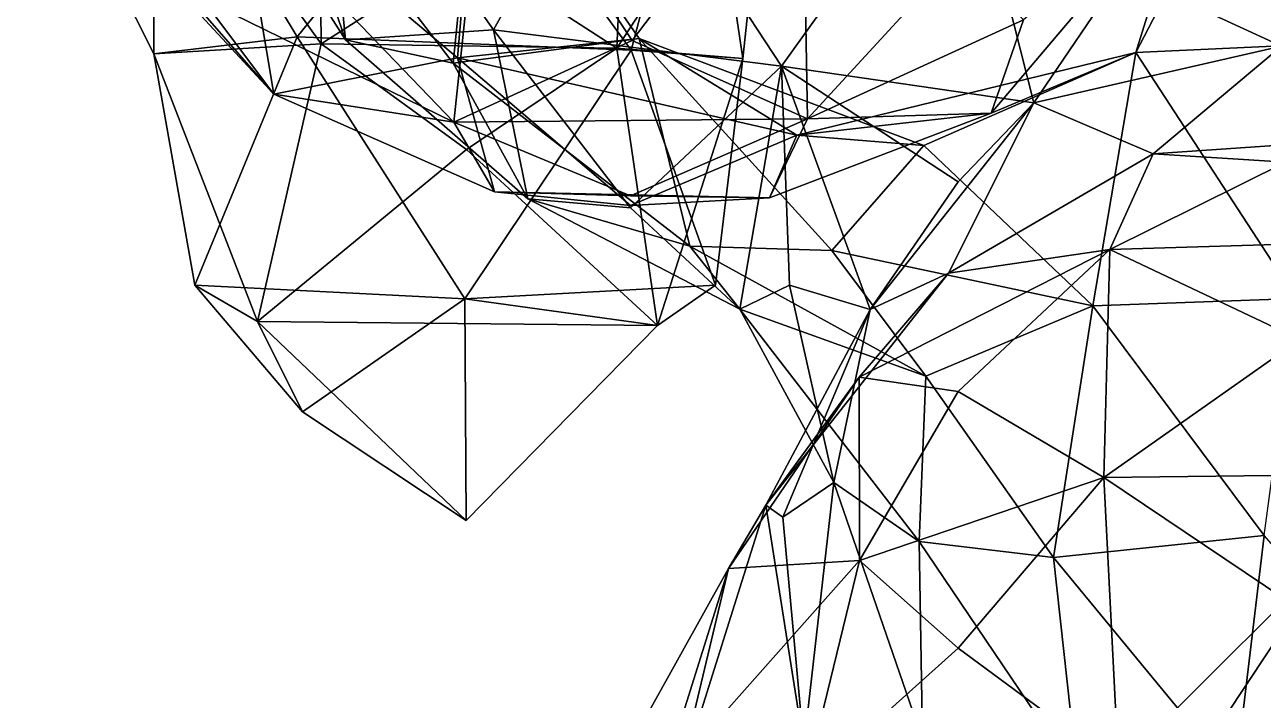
# Model space of a CAD drawing. Extents: x 290034 to 295698, y 4553723 to 4561693.
# Drawn here: x 291587.4 to 291682.6, y 4554260.2 to 4554312.1 of the extents above; entities that cross this region are included whole.
import ezdxf

# ---------------------------------------------------------------- set-up
doc = ezdxf.new("R2010")
doc.units = 0
doc.layers.add('Au_ppm_Pref_-_0_2', color=7, linetype='CONTINUOUS')

msp = doc.modelspace()

# ---------------------------------------------------------------- linework, layer by layer
at = {"layer": 'Au_ppm_Pref_-_0_2'}
for points in [[(291610.123, 4554330.563, 1756.428), (291612.023, 4554310.928, 1752.101), (291599.902, 4554329.983, 1752.101)], [(291610.123, 4554330.563, 1756.428), (291632.698, 4554328.473, 1758.173), (291623.411, 4554311.711, 1756.448)], [(291610.123, 4554330.563, 1756.428), (291623.411, 4554311.711, 1756.448), (291612.023, 4554310.928, 1752.101)], [(291621.429, 4554327.396, 1846.511), (291639.429, 4554330.65, 1843.145), (291633.983, 4554310.137, 1847.123)], [(291639.429, 4554330.65, 1843.145), (291642.575, 4554309.502, 1841.191), (291633.983, 4554310.137, 1847.123)], [(291642.575, 4554309.502, 1841.191), (291639.429, 4554330.65, 1843.145), (291644.579, 4554328.154, 1835.566)], [(291699.361, 4554330.9, 1739.151), (291682.505, 4554328.641, 1734.771), (291696.706, 4554311.065, 1735.449)], [(291597.279, 4554309.848, 1841.532), (291587.364, 4554329.542, 1841.191), (291597.315, 4554329.427, 1845.995)], [(291587.364, 4554329.542, 1841.191), (291597.279, 4554309.848, 1841.532), (291597.327, 4554328.509, 1835.58)], [(291597.279, 4554309.848, 1841.532), (291597.315, 4554329.427, 1845.995), (291608.301, 4554311.177, 1847.361)], [(291621.429, 4554327.396, 1846.511), (291608.301, 4554311.177, 1847.361), (291597.315, 4554329.427, 1845.995)], [(291597.327, 4554328.509, 1835.58), (291610.145, 4554310.614, 1836.334), (291609.984, 4554329.209, 1829.808)], [(291599.902, 4554329.983, 1752.101), (291612.023, 4554310.928, 1752.101), (291606.407, 4554327.275, 1746.147)], [(291610.145, 4554310.614, 1836.334), (291621.326, 4554317.769, 1831.941), (291609.984, 4554329.209, 1829.808)], [(291597.279, 4554309.848, 1841.532), (291610.145, 4554310.614, 1836.334), (291597.327, 4554328.509, 1835.58)], [(291603.643, 4554323.879, 1735.547), (291622.278, 4554328.8, 1740.3), (291620.624, 4554309.541, 1734.732)], [(291622.278, 4554328.8, 1740.3), (291606.407, 4554327.275, 1746.147), (291620.296, 4554309.134, 1745.992)], [(291622.278, 4554328.8, 1740.3), (291620.296, 4554309.134, 1745.992), (291634.591, 4554311.027, 1740.013)], [(291620.624, 4554309.541, 1734.732), (291622.278, 4554328.8, 1740.3), (291634.591, 4554311.027, 1740.013)], [(291632.698, 4554328.473, 1758.173), (291645.547, 4554308.915, 1758.511), (291623.411, 4554311.711, 1756.448)], [(291632.698, 4554328.473, 1758.173), (291659.362, 4554328.19, 1758.347), (291645.547, 4554308.915, 1758.511)], [(291684.229, 4554328.805, 1758.299), (291683.993, 4554310.435, 1764.23), (291671.723, 4554316.104, 1760.114)], [(291682.505, 4554328.641, 1734.771), (291676.969, 4554323.361, 1726.976), (291672.777, 4554309.967, 1734.219)], [(291696.706, 4554311.065, 1735.449), (291682.505, 4554328.641, 1734.771), (291672.777, 4554309.967, 1734.219)], [(291612.023, 4554310.928, 1752.101), (291620.296, 4554309.134, 1745.992), (291606.407, 4554327.275, 1746.147)], [(291608.301, 4554311.177, 1847.361), (291621.429, 4554327.396, 1846.511), (291633.983, 4554310.137, 1847.123)], [(291622.803, 4554327.806, 1716.526), (291608.727, 4554316.713, 1718.741), (291620.356, 4554304.613, 1721.329)], [(291622.803, 4554327.806, 1716.526), (291620.356, 4554304.613, 1721.329), (291634.061, 4554310.881, 1718.684)], [(291632.88, 4554310.298, 1836.225), (291633.669, 4554328.001, 1829.41), (291621.326, 4554317.769, 1831.941)], [(291622.803, 4554327.806, 1716.526), (291634.061, 4554310.881, 1718.684), (291647.126, 4554328.092, 1716.379)], [(291642.575, 4554309.502, 1841.191), (291644.579, 4554328.154, 1835.566), (291632.88, 4554310.298, 1836.225)], [(291632.88, 4554310.298, 1836.225), (291644.579, 4554328.154, 1835.566), (291633.669, 4554328.001, 1829.41)], [(291647.544, 4554304.872, 1721.378), (291647.126, 4554328.092, 1716.379), (291634.061, 4554310.881, 1718.684)], [(291659.362, 4554328.19, 1758.347), (291664.932, 4554306.089, 1762.506), (291645.547, 4554308.915, 1758.511)], [(291647.126, 4554328.092, 1716.379), (291647.544, 4554304.872, 1721.378), (291659.124, 4554317.471, 1718.994)], [(291664.932, 4554306.089, 1762.506), (291659.362, 4554328.19, 1758.347), (291671.723, 4554316.104, 1760.114)], [(291601.034, 4554314.078, 1723.283), (291589.364, 4554325.271, 1729.283), (291606.518, 4554306.747, 1728.314)], [(291596.128, 4554318.679, 1731.351), (291606.518, 4554306.747, 1728.314), (291589.364, 4554325.271, 1729.283)], [(291606.518, 4554306.747, 1728.314), (291596.128, 4554318.679, 1731.351), (291603.643, 4554323.879, 1735.547)], [(291606.518, 4554306.747, 1728.314), (291603.643, 4554323.879, 1735.547), (291620.624, 4554309.541, 1734.732)], [(291664.139, 4554312.473, 1722.404), (291661.65, 4554305.302, 1728.084), (291676.969, 4554323.361, 1726.976)], [(291661.65, 4554305.302, 1728.084), (291672.777, 4554309.967, 1734.219), (291676.969, 4554323.361, 1726.976)], [(291632.88, 4554310.298, 1836.225), (291621.326, 4554317.769, 1831.941), (291610.145, 4554310.614, 1836.334)], [(291659.124, 4554317.471, 1718.994), (291647.544, 4554304.872, 1721.378), (291664.139, 4554312.473, 1722.404)], [(291620.356, 4554304.613, 1721.329), (291608.727, 4554316.713, 1718.741), (291601.034, 4554314.078, 1723.283)], [(291664.932, 4554306.089, 1762.506), (291671.723, 4554316.104, 1760.114), (291683.993, 4554310.435, 1764.23)], [(291620.356, 4554304.613, 1721.329), (291601.034, 4554314.078, 1723.283), (291606.518, 4554306.747, 1728.314)], [(291664.139, 4554312.473, 1722.404), (291647.544, 4554304.872, 1721.378), (291661.65, 4554305.302, 1728.084)], [(291597.279, 4554309.848, 1841.532), (291608.301, 4554311.177, 1847.361), (291600.439, 4554292.065, 1845.098)], [(291608.301, 4554311.177, 1847.361), (291621.2, 4554291.034, 1847.592), (291600.439, 4554292.065, 1845.098)], [(291633.983, 4554310.137, 1847.123), (291621.2, 4554291.034, 1847.592), (291608.301, 4554311.177, 1847.361)], [(291623.411, 4554311.711, 1756.448), (291626.032, 4554298.721, 1752.101), (291612.023, 4554310.928, 1752.101)], [(291623.411, 4554311.711, 1756.448), (291633.925, 4554298.008, 1756.059), (291626.032, 4554298.721, 1752.101)], [(291623.411, 4554311.711, 1756.448), (291645.547, 4554308.915, 1758.511), (291633.925, 4554298.008, 1756.059)], [(291696.706, 4554311.065, 1735.449), (291672.777, 4554309.967, 1734.219), (291685.114, 4554291.039, 1736.219)], [(291597.279, 4554309.848, 1841.532), (291605.268, 4554289.276, 1839.949), (291610.145, 4554310.614, 1836.334)], [(291605.268, 4554289.276, 1839.949), (291621.326, 4554302.499, 1838.729), (291610.145, 4554310.614, 1836.334)], [(291621.326, 4554302.499, 1838.729), (291632.88, 4554310.298, 1836.225), (291610.145, 4554310.614, 1836.334)], [(291612.023, 4554310.928, 1752.101), (291626.032, 4554298.721, 1752.101), (291620.296, 4554309.134, 1745.992)], [(291620.296, 4554309.134, 1745.992), (291638.486, 4554295.059, 1746.641), (291634.591, 4554311.027, 1740.013)], [(291634.061, 4554310.881, 1718.684), (291620.356, 4554304.613, 1721.329), (291647.544, 4554304.872, 1721.378)], [(291634.591, 4554311.027, 1740.013), (291646.733, 4554303.601, 1734.383), (291620.624, 4554309.541, 1734.732)], [(291633.983, 4554310.137, 1847.123), (291640.47, 4554292.065, 1844.276), (291621.2, 4554291.034, 1847.592)], [(291621.326, 4554302.499, 1838.729), (291636.017, 4554288.966, 1840.773), (291632.88, 4554310.298, 1836.225)], [(291632.88, 4554310.298, 1836.225), (291636.017, 4554288.966, 1840.773), (291642.575, 4554309.502, 1841.191)], [(291642.575, 4554309.502, 1841.191), (291640.47, 4554292.065, 1844.276), (291633.983, 4554310.137, 1847.123)], [(291638.486, 4554295.059, 1746.641), (291649.421, 4554294.749, 1742.482), (291634.591, 4554311.027, 1740.013)], [(291649.421, 4554294.749, 1742.482), (291656.484, 4554302.817, 1739.111), (291634.591, 4554311.027, 1740.013)], [(291656.484, 4554302.817, 1739.111), (291646.733, 4554303.601, 1734.383), (291634.591, 4554311.027, 1740.013)], [(291664.932, 4554306.089, 1762.506), (291683.993, 4554310.435, 1764.23), (291674.12, 4554302.164, 1768.476)], [(291697.295, 4554303.754, 1770.095), (291674.12, 4554302.164, 1768.476), (291683.993, 4554310.435, 1764.23)], [(291597.279, 4554309.848, 1841.532), (291600.439, 4554292.065, 1845.098), (291605.268, 4554289.276, 1839.949)], [(291606.518, 4554306.747, 1728.314), (291620.624, 4554309.541, 1734.732), (291623.465, 4554299.245, 1726.958)], [(291623.465, 4554299.245, 1726.958), (291620.624, 4554309.541, 1734.732), (291633.925, 4554298.196, 1732.239)], [(291633.925, 4554298.196, 1732.239), (291620.624, 4554309.541, 1734.732), (291646.733, 4554303.601, 1734.383)], [(291642.575, 4554309.502, 1841.191), (291636.017, 4554288.966, 1840.773), (291640.47, 4554292.065, 1844.276)], [(291656.484, 4554302.817, 1739.111), (291672.777, 4554309.967, 1734.219), (291646.733, 4554303.601, 1734.383)], [(291661.65, 4554305.302, 1728.084), (291646.733, 4554303.601, 1734.383), (291672.777, 4554309.967, 1734.219)], [(291656.484, 4554302.817, 1739.111), (291669.484, 4554290.473, 1739.037), (291672.777, 4554309.967, 1734.219)], [(291672.777, 4554309.967, 1734.219), (291669.484, 4554290.473, 1739.037), (291685.114, 4554291.039, 1736.219)], [(291626.032, 4554298.721, 1752.101), (291638.486, 4554295.059, 1746.641), (291620.296, 4554309.134, 1745.992)], [(291633.925, 4554298.008, 1756.059), (291645.547, 4554308.915, 1758.511), (291642.339, 4554290.24, 1751.642)], [(291645.547, 4554308.915, 1758.511), (291646.15, 4554292.065, 1758.04), (291642.339, 4554290.24, 1751.642)], [(291646.15, 4554292.065, 1758.04), (291645.547, 4554308.915, 1758.511), (291652.349, 4554290.195, 1763.114)], [(291652.349, 4554290.195, 1763.114), (291645.547, 4554308.915, 1758.511), (291659.124, 4554300.023, 1760.693)], [(291645.547, 4554308.915, 1758.511), (291664.932, 4554306.089, 1762.506), (291659.124, 4554300.023, 1760.693)], [(291623.465, 4554299.245, 1726.958), (291620.356, 4554304.613, 1721.329), (291606.518, 4554306.747, 1728.314)], [(291664.932, 4554306.089, 1762.506), (291658.388, 4554292.996, 1769.768), (291652.349, 4554290.195, 1763.114)], [(291659.124, 4554300.023, 1760.693), (291664.932, 4554306.089, 1762.506), (291652.349, 4554290.195, 1763.114)], [(291664.932, 4554306.089, 1762.506), (291674.12, 4554302.164, 1768.476), (291658.388, 4554292.996, 1769.768)], [(291620.356, 4554304.613, 1721.329), (291633.925, 4554298.929, 1724.692), (291647.544, 4554304.872, 1721.378)], [(291633.925, 4554298.929, 1724.692), (291620.356, 4554304.613, 1721.329), (291623.465, 4554299.245, 1726.958)], [(291644.63, 4554298.793, 1726.994), (291647.544, 4554304.872, 1721.378), (291633.925, 4554298.929, 1724.692)], [(291647.544, 4554304.872, 1721.378), (291644.63, 4554298.793, 1726.994), (291661.65, 4554305.302, 1728.084)], [(291644.63, 4554298.793, 1726.994), (291646.733, 4554303.601, 1734.383), (291661.65, 4554305.302, 1728.084)], [(291644.63, 4554298.793, 1726.994), (291633.925, 4554298.196, 1732.239), (291646.733, 4554303.601, 1734.383)], [(291684.322, 4554301.528, 1773.073), (291674.12, 4554302.164, 1768.476), (291697.295, 4554303.754, 1770.095)], [(291636.017, 4554288.966, 1840.773), (291621.326, 4554302.499, 1838.729), (291605.268, 4554289.276, 1839.949)], [(291649.421, 4554294.749, 1742.482), (291669.484, 4554290.473, 1739.037), (291656.484, 4554302.817, 1739.111)], [(291670.78, 4554294.812, 1776.291), (291658.388, 4554292.996, 1769.768), (291674.12, 4554302.164, 1768.476)], [(291684.322, 4554301.528, 1773.073), (291670.78, 4554294.812, 1776.291), (291674.12, 4554302.164, 1768.476)], [(291699.597, 4554295.683, 1776.535), (291670.78, 4554294.812, 1776.291), (291684.322, 4554301.528, 1773.073)], [(291633.925, 4554298.929, 1724.692), (291623.465, 4554299.245, 1726.958), (291644.63, 4554298.793, 1726.994)], [(291623.465, 4554299.245, 1726.958), (291633.925, 4554298.196, 1732.239), (291644.63, 4554298.793, 1726.994)], [(291626.032, 4554298.721, 1752.101), (291633.925, 4554298.008, 1756.059), (291642.339, 4554290.24, 1751.642)], [(291638.486, 4554295.059, 1746.641), (291626.032, 4554298.721, 1752.101), (291642.339, 4554290.24, 1751.642)], [(291638.486, 4554295.059, 1746.641), (291642.339, 4554290.24, 1751.642), (291656.627, 4554285.082, 1745.011)], [(291656.627, 4554285.082, 1745.011), (291649.421, 4554294.749, 1742.482), (291638.486, 4554295.059, 1746.641)], [(291685.396, 4554287.893, 1780.887), (291670.78, 4554294.812, 1776.291), (291699.597, 4554295.683, 1776.535)], [(291649.421, 4554294.749, 1742.482), (291656.627, 4554285.082, 1745.011), (291669.484, 4554290.473, 1739.037)], [(291659.124, 4554283.894, 1779.074), (291651.517, 4554285.005, 1775.858), (291670.78, 4554294.812, 1776.291)], [(291670.78, 4554294.812, 1776.291), (291651.517, 4554285.005, 1775.858), (291658.388, 4554292.996, 1769.768)], [(291670.315, 4554277.287, 1783.101), (291659.124, 4554283.894, 1779.074), (291670.78, 4554294.812, 1776.291)], [(291685.396, 4554287.893, 1780.887), (291670.315, 4554277.287, 1783.101), (291670.78, 4554294.812, 1776.291)], [(291651.517, 4554285.005, 1775.858), (291644.338, 4554275.156, 1769.771), (291658.388, 4554292.996, 1769.768)], [(291658.388, 4554292.996, 1769.768), (291644.338, 4554275.156, 1769.771), (291652.349, 4554290.195, 1763.114)], [(291600.439, 4554292.065, 1845.098), (291621.2, 4554291.034, 1847.592), (291608.727, 4554282.341, 1844.432)], [(291600.439, 4554292.065, 1845.098), (291608.727, 4554282.341, 1844.432), (291605.268, 4554289.276, 1839.949)], [(291636.017, 4554288.966, 1840.773), (291621.2, 4554291.034, 1847.592), (291640.47, 4554292.065, 1844.276)], [(291649.553, 4554276.89, 1757.208), (291642.339, 4554290.24, 1751.642), (291646.15, 4554292.065, 1758.04)], [(291649.553, 4554276.89, 1757.208), (291646.15, 4554292.065, 1758.04), (291652.349, 4554290.195, 1763.114)], [(291621.2, 4554291.034, 1847.592), (291621.297, 4554273.993, 1841.247), (291608.727, 4554282.341, 1844.432)], [(291621.2, 4554291.034, 1847.592), (291636.017, 4554288.966, 1840.773), (291621.297, 4554273.993, 1841.247)], [(291649.553, 4554276.89, 1757.208), (291656.122, 4554272.376, 1751.364), (291642.339, 4554290.24, 1751.642)], [(291656.122, 4554272.376, 1751.364), (291656.627, 4554285.082, 1745.011), (291642.339, 4554290.24, 1751.642)], [(291652.349, 4554290.195, 1763.114), (291644.338, 4554275.156, 1769.771), (291645.646, 4554274.247, 1763.979)], [(291645.646, 4554274.247, 1763.979), (291649.553, 4554276.89, 1757.208), (291652.349, 4554290.195, 1763.114)], [(291666.453, 4554271.136, 1745.014), (291669.484, 4554290.473, 1739.037), (291656.627, 4554285.082, 1745.011)], [(291666.453, 4554271.136, 1745.014), (291682.651, 4554272.837, 1739.28), (291669.484, 4554290.473, 1739.037)], [(291682.651, 4554272.837, 1739.28), (291685.114, 4554291.039, 1736.219), (291669.484, 4554290.473, 1739.037)], [(291621.297, 4554273.993, 1841.247), (291636.017, 4554288.966, 1840.773), (291605.268, 4554289.276, 1839.949)], [(291608.727, 4554282.341, 1844.432), (291621.297, 4554273.993, 1841.247), (291605.268, 4554289.276, 1839.949)], [(291685.396, 4554287.893, 1780.887), (291698.323, 4554277.612, 1783.551), (291670.315, 4554277.287, 1783.101)], [(291651.532, 4554270.91, 1780.676), (291641.477, 4554270.284, 1775.858), (291651.517, 4554285.005, 1775.858)], [(291651.517, 4554285.005, 1775.858), (291641.477, 4554270.284, 1775.858), (291644.338, 4554275.156, 1769.771)], [(291659.124, 4554283.894, 1779.074), (291651.532, 4554270.91, 1780.676), (291651.517, 4554285.005, 1775.858)], [(291656.122, 4554272.376, 1751.364), (291666.453, 4554271.136, 1745.014), (291656.627, 4554285.082, 1745.011)], [(291659.124, 4554283.894, 1779.074), (291670.315, 4554277.287, 1783.101), (291651.532, 4554270.91, 1780.676)], [(291647.262, 4554256.624, 1764.069), (291649.553, 4554276.89, 1757.208), (291645.646, 4554274.247, 1763.979)], [(291647.262, 4554256.624, 1764.069), (291656.385, 4554257.139, 1757.677), (291649.553, 4554276.89, 1757.208)], [(291649.553, 4554276.89, 1757.208), (291656.385, 4554257.139, 1757.677), (291656.122, 4554272.376, 1751.364)], [(291651.532, 4554270.91, 1780.676), (291670.315, 4554277.287, 1783.101), (291659.124, 4554264.157, 1784.373)], [(291671.453, 4554255.063, 1787.204), (291659.124, 4554264.157, 1784.373), (291670.315, 4554277.287, 1783.101)], [(291698.323, 4554277.612, 1783.551), (291684.322, 4554267.884, 1785.616), (291670.315, 4554277.287, 1783.101)], [(291670.315, 4554277.287, 1783.101), (291684.322, 4554267.884, 1785.616), (291671.453, 4554255.063, 1787.204)], [(291647.262, 4554256.624, 1764.069), (291644.338, 4554275.156, 1769.771), (291637.256, 4554252.656, 1770.93)], [(291637.256, 4554252.656, 1770.93), (291644.338, 4554275.156, 1769.771), (291641.477, 4554270.284, 1775.858)], [(291647.262, 4554256.624, 1764.069), (291645.646, 4554274.247, 1763.979), (291644.338, 4554275.156, 1769.771)], [(291678.005, 4554256.429, 1870.887), (291689.477, 4554273.702, 1870.887), (291685.992, 4554256.429, 1876.04)], [(291689.477, 4554273.702, 1870.887), (291678.005, 4554256.429, 1870.887), (291686.823, 4554251.792, 1864.581)], [(291656.385, 4554257.139, 1757.677), (291668.311, 4554254.354, 1751.336), (291656.122, 4554272.376, 1751.364)], [(291668.311, 4554254.354, 1751.336), (291666.453, 4554271.136, 1745.014), (291656.122, 4554272.376, 1751.364)], [(291666.453, 4554271.136, 1745.014), (291680.431, 4554254.202, 1745.339), (291682.651, 4554272.837, 1739.28)], [(291682.651, 4554272.837, 1739.28), (291680.431, 4554254.202, 1745.339), (291696.91, 4554256.577, 1740.255)], [(291668.311, 4554254.354, 1751.336), (291680.431, 4554254.202, 1745.339), (291666.453, 4554271.136, 1745.014)], [(291637.256, 4554252.656, 1770.93), (291641.477, 4554270.284, 1775.858), (291633.752, 4554256.429, 1775.858)], [(291633.752, 4554256.429, 1775.858), (291641.477, 4554270.284, 1775.858), (291636.267, 4554253.692, 1781.197)], [(291636.267, 4554253.692, 1781.197), (291651.532, 4554270.91, 1780.676), (291647.309, 4554253.568, 1787.328)], [(291641.477, 4554270.284, 1775.858), (291651.532, 4554270.91, 1780.676), (291636.267, 4554253.692, 1781.197)], [(291659.124, 4554264.157, 1784.373), (291647.309, 4554253.568, 1787.328), (291651.532, 4554270.91, 1780.676)], [(291697.835, 4554255.37, 1787.468), (291671.453, 4554255.063, 1787.204), (291684.322, 4554267.884, 1785.616)], [(291671.453, 4554255.063, 1787.204), (291647.309, 4554253.568, 1787.328), (291659.124, 4554264.157, 1784.373)]]:
    msp.add_3dface(points, dxfattribs=at)

doc.saveas('drawing.dxf')
